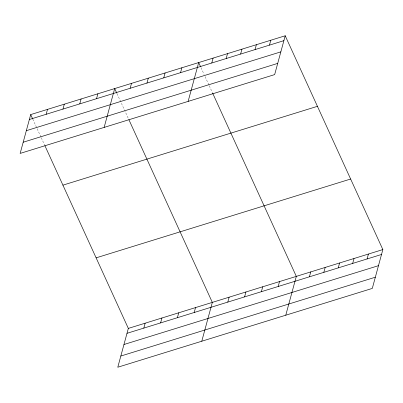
<?xml version="1.0" encoding="UTF-8"?>
<svg xmlns="http://www.w3.org/2000/svg" width="403" height="403" viewBox="0 0 403 403"><rect width="100%" height="100%" fill="white"/><g stroke="black" fill="none" stroke-linecap="round" stroke-linejoin="round"><path stroke-width="0.3" stroke-dasharray="2.02 1.51" d="M200.996 67.644L204.089 74.419M205.122 76.676L208.991 85.144M209.248 85.708L212.341 92.483M117.011 93.657L128.607 119.061M32.764 119.107L41.01 137.171M41.267 137.735L44.617 145.075"/><path stroke-width="0.6" d="M30.699 114.593L20.15 153.422L274.665 74.595L285.213 35.766L30.699 114.593L32.502 118.542M46.164 114.291L47.499 109.389M62.964 109.087L64.294 104.186M79.759 103.888L81.094 98.982M96.559 98.685L97.889 93.783M104.14 127.408L114.689 88.579L116.749 93.093M130.154 88.277L131.489 83.376M146.954 83.073L148.284 78.172M163.749 77.875L165.084 72.968M180.549 72.671L181.879 67.769M188.13 101.395L198.679 62.566L200.482 66.515M44.879 145.639L128.335 328.405L117.787 367.234L372.301 288.407L382.85 249.578L285.213 35.766M211.766 62.999L213.101 58.097M143.806 328.107L145.135 323.206M226.189 58.536L227.524 53.629M160.601 322.904L161.935 318.002M240.611 54.067L241.946 49.166M177.401 317.7L178.731 312.799M255.034 49.599L256.368 44.698M194.196 312.501L195.531 307.595M269.456 45.136L270.791 40.229M201.777 341.225L212.326 302.396L128.864 119.626M227.791 302.094L229.126 297.192M244.591 296.89L245.921 291.989M261.386 291.691L262.721 286.785M278.186 286.488L279.516 281.586M285.767 315.211L296.316 276.382L212.598 93.048M309.408 276.816L310.738 271.914M323.831 272.352L325.161 267.446M338.253 267.884L339.583 262.983M352.675 263.416L354.005 258.514M367.098 258.948L368.428 254.046M29.369 119.495L283.878 40.668M26.326 130.688L280.841 51.861M23.193 142.224L277.702 63.397M62.918 185.148L317.433 106.321M96.116 257.849L350.63 179.023M128.335 328.405L382.85 249.578M127.005 333.311L381.52 254.484M123.963 344.505L378.477 265.678M120.829 356.04L375.344 277.214"/></g></svg>
